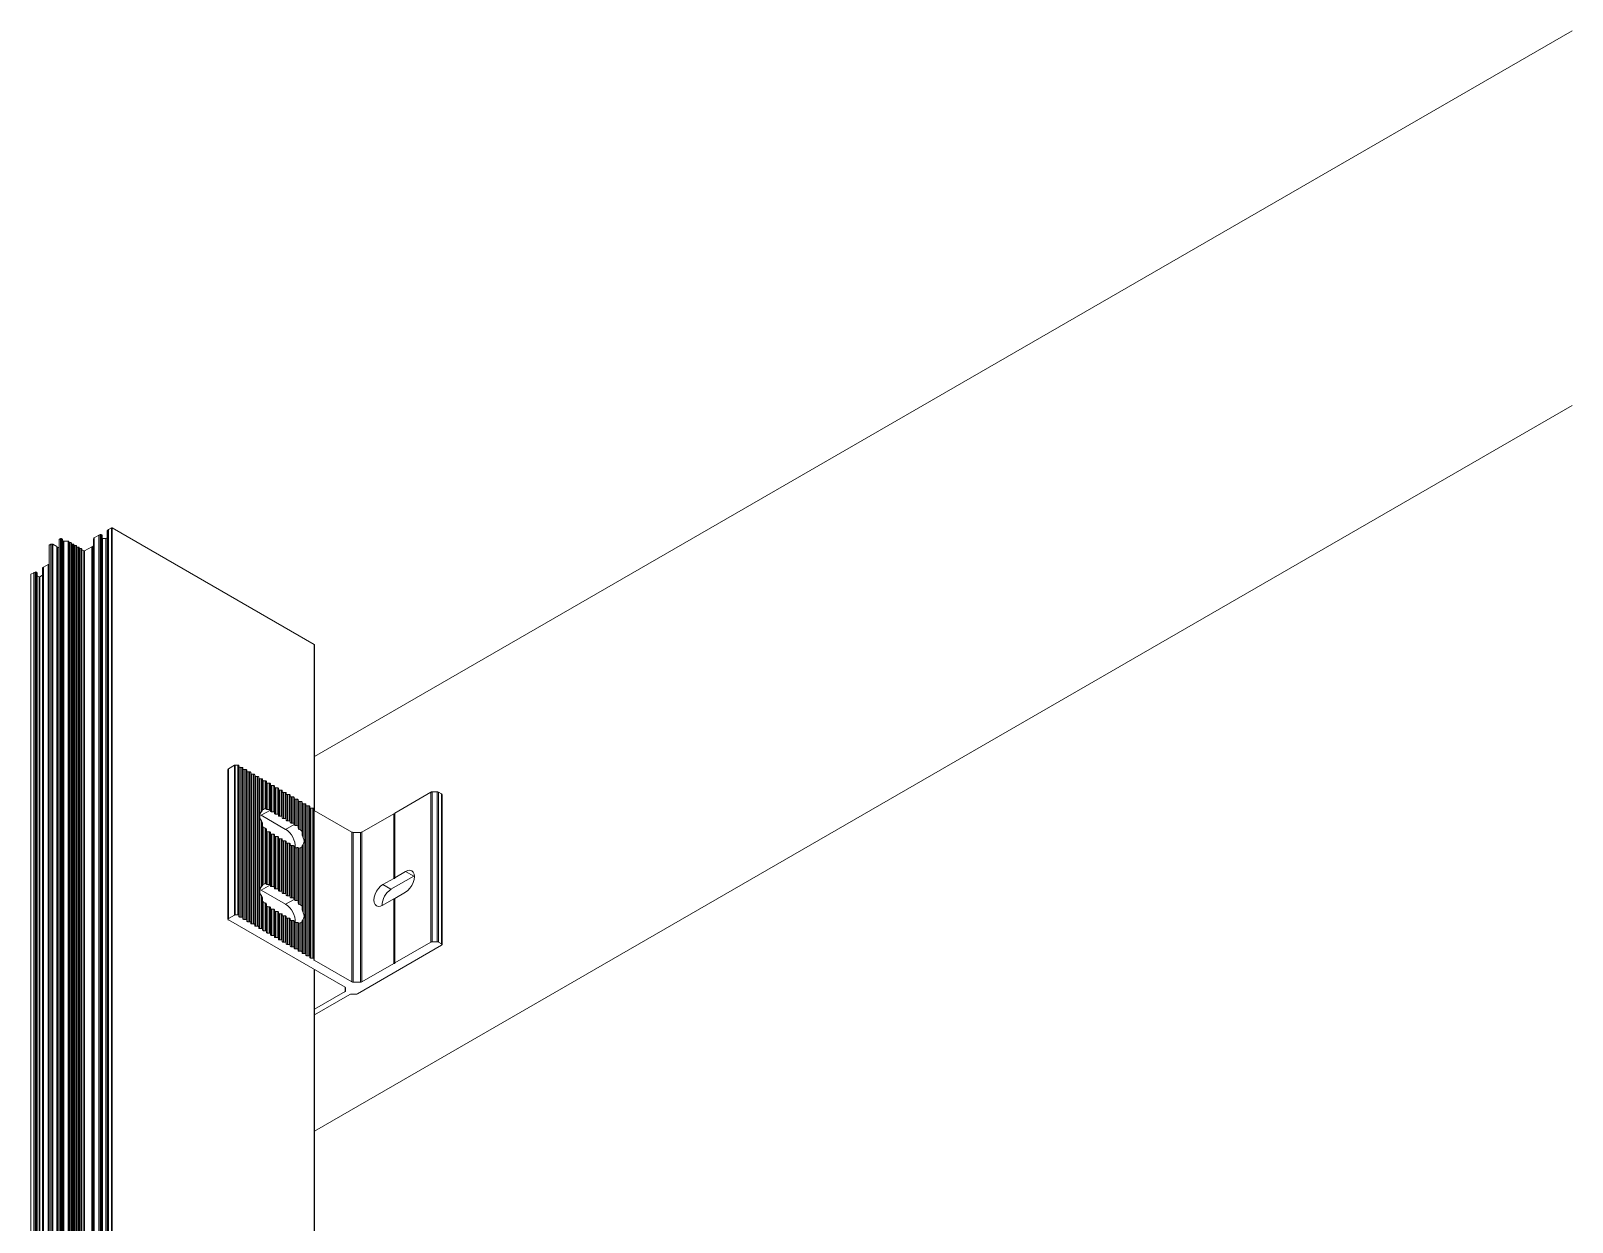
# Model space of a CAD drawing. Header units: millimetres. Extents: x 39 to 459, y 26 to 647.
# Drawn here: x 65.68 to 79.12, y 147.49 to 157.88 of the extents above; entities that cross this region are included whole.
import ezdxf

# ---------------------------------------------------------------- set-up
doc = ezdxf.new("R2010")
doc.units = ezdxf.units.MM

msp = doc.modelspace()

# ---------------------------------------------------------------- linework, layer by layer
at = {"color": 7, "linetype": 'Continuous', "lineweight": 15}
for p, q in [((79.116, 157.877), (68.153, 151.55)), ((68.153, 148.283), (79.116, 154.611)), ((65.927, 153.441), (65.927, 122.736)), ((65.928, 153.443), (65.941, 153.45)), ((65.928, 153.443), (65.928, 122.737)), ((65.941, 153.45), (65.941, 122.745)), ((65.947, 153.45), (65.947, 122.745)), ((65.947, 153.45), (65.955, 153.445)), ((65.955, 153.445), (65.955, 122.74)), ((65.956, 122.738), (65.956, 153.444)), ((65.956, 153.433), (65.965, 153.428)), ((65.965, 153.428), (65.965, 122.723)), ((66.228, 153.448), (66.228, 120.456)), ((66.234, 153.456), (66.273, 153.479)), ((66.234, 153.456), (66.234, 120.464)), ((66.274, 153.479), (66.284, 153.484)), ((66.293, 153.484), (66.302, 153.479)), ((66.303, 123.094), (66.303, 153.477)), ((66.303, 153.452), (66.307, 153.45)), ((66.307, 153.45), (66.307, 123.096)), ((66.307, 153.45), (66.336, 153.45)), ((66.336, 153.45), (66.347, 153.456)), ((66.336, 153.45), (66.336, 123.113)), ((66.347, 153.519), (66.347, 123.119)), ((66.349, 153.521), (66.358, 153.528)), ((66.358, 153.528), (66.384, 153.543)), ((66.389, 153.543), (68.151, 152.526)), ((65.841, 153.392), (65.841, 122.686)), ((65.842, 153.393), (65.855, 153.401)), ((65.842, 153.393), (65.842, 122.688)), ((65.855, 153.401), (65.855, 122.695)), ((65.858, 153.401), (65.869, 153.401)), ((65.858, 153.401), (65.858, 122.696)), ((65.869, 153.401), (65.869, 122.696)), ((65.872, 153.401), (65.872, 122.695)), ((65.872, 153.401), (65.908, 153.38)), ((65.908, 153.38), (65.908, 122.674)), ((65.908, 153.373), (65.917, 153.374)), ((65.917, 153.374), (65.917, 122.669)), ((65.917, 153.374), (65.927, 153.369)), ((65.968, 153.428), (66.006, 153.428)), ((65.968, 153.428), (65.968, 122.722)), ((66.006, 153.428), (66.006, 122.722)), ((66.012, 153.424), (66.012, 122.718)), ((66.018, 153.415), (66.018, 122.709)), ((66.018, 153.415), (66.029, 153.415)), ((66.029, 153.415), (66.029, 122.709)), ((66.035, 153.411), (66.035, 122.705)), ((66.041, 153.402), (66.041, 122.696)), ((66.041, 153.402), (66.051, 153.402)), ((66.051, 153.402), (66.051, 122.696)), ((66.057, 153.398), (66.057, 122.692)), ((66.063, 153.388), (66.063, 122.683)), ((66.063, 153.388), (66.074, 153.388)), ((66.074, 153.388), (66.074, 122.683)), ((66.08, 153.385), (66.08, 122.679)), ((66.086, 153.375), (66.086, 122.67)), ((66.086, 153.375), (66.097, 153.375)), ((66.097, 153.375), (66.097, 122.67)), ((66.103, 153.372), (66.103, 122.666)), ((66.109, 153.362), (66.109, 122.657)), ((66.109, 153.362), (66.119, 153.362)), ((66.119, 153.362), (66.119, 122.657)), ((66.125, 153.359), (66.125, 122.653)), ((66.126, 153.352), (66.126, 122.646)), ((66.126, 153.352), (66.143, 153.342)), ((66.143, 153.342), (66.143, 122.636)), ((66.149, 153.342), (66.212, 153.379)), ((66.149, 153.342), (66.149, 122.636)), ((66.212, 153.379), (66.212, 120.386)), ((66.212, 153.379), (66.221, 153.379)), ((66.221, 153.383), (66.228, 153.387)), ((66.221, 153.383), (66.221, 120.391)), ((65.782, 153.193), (65.782, 120.2)), ((65.783, 153.195), (65.792, 153.201)), ((65.783, 153.195), (65.783, 120.203)), ((65.792, 153.201), (65.832, 153.224)), ((65.792, 153.201), (65.792, 120.209)), ((65.792, 153.201), (65.792, 120.209)), ((65.832, 153.224), (65.832, 120.232)), ((65.681, 153.136), (65.681, 120.144)), ((65.682, 153.138), (65.708, 153.152)), ((65.682, 153.138), (65.682, 120.145)), ((65.708, 153.153), (65.719, 153.158)), ((65.708, 153.153), (65.708, 120.16)), ((65.708, 153.152), (65.708, 120.16)), ((65.719, 153.158), (65.719, 120.166)), ((65.727, 153.158), (65.727, 120.165)), ((65.727, 153.158), (65.736, 153.152)), ((65.736, 153.152), (65.736, 120.16)), ((65.737, 120.159), (65.737, 153.151)), ((65.737, 153.126), (65.753, 153.117)), ((65.753, 153.117), (65.753, 120.124)), ((65.759, 153.117), (65.782, 153.13)), ((65.759, 153.117), (65.759, 120.124)), ((68.153, 151.079), (68.153, 152.524)), ((67.399, 151.437), (67.399, 150.13)), ((67.403, 151.443), (67.456, 151.474)), ((67.403, 151.443), (67.403, 150.137)), ((67.456, 151.474), (67.456, 150.167)), ((67.463, 151.475), (67.463, 150.169)), ((67.463, 151.475), (67.485, 151.475)), ((67.485, 151.475), (67.485, 150.169)), ((67.495, 151.469), (67.495, 150.163)), ((67.505, 151.455), (67.505, 150.149)), ((67.505, 151.455), (67.52, 151.455)), ((67.52, 151.455), (67.52, 150.149)), ((67.53, 151.45), (67.53, 150.143)), ((67.54, 151.436), (67.54, 150.129)), ((67.54, 151.436), (67.554, 151.436)), ((67.554, 151.436), (67.554, 150.129)), ((67.564, 151.43), (67.564, 150.123)), ((67.574, 151.416), (67.574, 150.109)), ((67.574, 151.416), (67.588, 151.416)), ((67.588, 151.416), (67.588, 150.109)), ((67.598, 151.41), (67.598, 150.103)), ((67.608, 151.396), (67.608, 150.089)), ((67.608, 151.396), (67.623, 151.396)), ((67.623, 151.396), (67.623, 150.089)), ((67.633, 151.39), (67.633, 150.084)), ((67.643, 151.376), (67.643, 150.069)), ((67.643, 151.376), (67.657, 151.376)), ((67.657, 151.376), (67.657, 150.069)), ((67.667, 151.37), (67.667, 150.064)), ((67.677, 151.356), (67.677, 151.035)), ((67.677, 151.356), (67.691, 151.356)), ((67.691, 151.356), (67.691, 151.069)), ((67.701, 151.351), (67.701, 151.083)), ((67.711, 151.336), (67.711, 151.089)), ((67.711, 151.336), (67.726, 151.336)), ((67.726, 151.336), (67.726, 151.094)), ((67.736, 151.331), (67.736, 151.094)), ((67.746, 151.317), (67.746, 151.086)), ((67.746, 151.317), (67.76, 151.317)), ((67.76, 151.317), (67.76, 151.087)), ((67.77, 151.311), (67.77, 151.082)), ((67.78, 151.297), (67.78, 151.068)), ((67.78, 151.297), (67.794, 151.297)), ((67.794, 151.297), (67.794, 151.068)), ((67.804, 151.291), (67.804, 151.062)), ((67.814, 151.277), (67.814, 151.048)), ((67.814, 151.277), (67.829, 151.277)), ((67.829, 151.277), (67.829, 151.048)), ((67.839, 151.271), (67.839, 151.043)), ((67.849, 151.257), (67.849, 151.029)), ((67.849, 151.257), (67.863, 151.257)), ((67.863, 151.257), (67.863, 151.029)), ((67.873, 151.251), (67.873, 151.023)), ((67.883, 151.237), (67.883, 151.009)), ((67.883, 151.237), (67.897, 151.237)), ((67.897, 151.237), (67.897, 151.009)), ((67.907, 151.232), (67.907, 151.003)), ((67.917, 151.218), (67.917, 150.989)), ((67.917, 151.218), (67.932, 151.218)), ((67.932, 151.218), (67.932, 150.989)), ((67.942, 151.212), (67.942, 150.983)), ((67.952, 151.198), (67.952, 150.969)), ((67.952, 151.198), (67.966, 151.198)), ((67.966, 151.198), (67.966, 150.969)), ((67.976, 151.192), (67.976, 150.963)), ((67.986, 151.178), (67.986, 150.948)), ((67.986, 151.178), (68, 151.178)), ((68, 151.178), (68, 150.947)), ((68.01, 151.172), (68.01, 150.937)), ((68.02, 151.158), (68.02, 150.913)), ((68.02, 151.158), (68.035, 151.158)), ((68.035, 151.158), (68.035, 150.907)), ((68.045, 151.152), (68.045, 150.89)), ((68.853, 151.056), (69.169, 151.238)), ((69.169, 151.238), (69.169, 149.932)), ((69.18, 151.241), (69.18, 149.934)), ((69.18, 151.241), (69.224, 151.241)), ((69.224, 151.241), (69.224, 149.934)), ((69.235, 151.238), (69.235, 149.932)), ((69.235, 151.238), (69.262, 151.223)), ((69.262, 151.223), (69.262, 149.916)), ((69.266, 149.91), (69.266, 151.216)), ((67.677, 151.024), (67.677, 150.382)), ((67.678, 151.042), (67.689, 151.037)), ((67.77, 151.083), (67.689, 151.037)), ((67.901, 150.914), (67.689, 151.037)), ((67.77, 151.074), (67.77, 151.082)), ((67.794, 151.068), (67.78, 151.068)), ((67.804, 151.054), (67.804, 151.062)), ((67.829, 151.048), (67.814, 151.048)), ((67.839, 151.034), (67.839, 151.043)), ((67.863, 151.029), (67.849, 151.029)), ((67.873, 151.014), (67.873, 151.023)), ((68.055, 151.138), (68.055, 150.841)), ((68.055, 151.138), (68.069, 151.138)), ((68.069, 151.138), (68.069, 149.832)), ((68.079, 151.132), (68.079, 149.826)), ((68.089, 151.118), (68.089, 149.812)), ((68.089, 151.118), (68.103, 151.118)), ((68.103, 151.118), (68.103, 149.812)), ((68.113, 151.113), (68.113, 149.806)), ((68.123, 151.099), (68.123, 149.792)), ((68.123, 151.099), (68.138, 151.099)), ((68.138, 151.099), (68.138, 149.792)), ((68.148, 151.093), (68.148, 149.786)), ((68.151, 151.08), (68.151, 149.774)), ((68.48, 150.89), (68.151, 151.08)), ((68.567, 150.89), (68.844, 151.051)), ((68.844, 151.051), (68.844, 150.487)), ((68.853, 151.051), (68.844, 151.051)), ((68.853, 151.056), (68.853, 150.492)), ((67.691, 150.99), (67.691, 150.416)), ((67.701, 150.965), (67.701, 150.43)), ((67.711, 150.931), (67.711, 150.435)), ((67.726, 150.925), (67.726, 150.441)), ((67.736, 150.914), (67.736, 150.441)), ((67.746, 150.894), (67.746, 150.433)), ((67.76, 150.893), (67.76, 150.434)), ((67.77, 150.886), (67.77, 150.429)), ((67.897, 151.009), (67.883, 151.009)), ((67.976, 150.958), (67.901, 150.914)), ((67.907, 150.995), (67.907, 151.003)), ((67.932, 150.989), (67.917, 150.989)), ((67.942, 150.975), (67.942, 150.983)), ((67.966, 150.969), (67.952, 150.969)), ((67.976, 150.958), (67.976, 150.963)), ((68.48, 150.89), (68.48, 149.584)), ((68.491, 150.888), (68.491, 149.581)), ((68.491, 150.888), (68.555, 150.888)), ((68.555, 150.888), (68.555, 149.581)), ((68.567, 150.89), (68.567, 149.584)), ((67.78, 150.872), (67.78, 150.415)), ((67.794, 150.872), (67.78, 150.872)), ((67.794, 150.872), (67.794, 150.415)), ((67.804, 150.866), (67.804, 150.409)), ((67.814, 150.852), (67.814, 150.395)), ((67.829, 150.852), (67.814, 150.852)), ((67.829, 150.852), (67.829, 150.395)), ((67.839, 150.847), (67.839, 150.389)), ((67.849, 150.833), (67.849, 150.375)), ((67.863, 150.833), (67.849, 150.833)), ((67.863, 150.833), (67.863, 150.375)), ((67.873, 150.827), (67.873, 150.369)), ((67.883, 150.813), (67.883, 150.355)), ((67.897, 150.813), (67.883, 150.813)), ((67.897, 150.813), (67.897, 150.355)), ((67.907, 150.807), (67.907, 150.35)), ((67.917, 150.793), (67.917, 150.336)), ((67.932, 150.793), (67.917, 150.793)), ((67.932, 150.793), (67.932, 150.336)), ((67.942, 150.787), (67.942, 150.33)), ((67.952, 150.773), (67.952, 150.316)), ((67.966, 150.773), (67.952, 150.773)), ((67.966, 150.773), (67.966, 150.316)), ((67.976, 150.767), (67.976, 150.31)), ((67.986, 150.754), (67.986, 150.295)), ((68, 150.756), (68, 150.293)), ((68.01, 150.754), (68.01, 150.284)), ((68.02, 150.75), (68.02, 150.26)), ((68.035, 150.756), (68.035, 150.254)), ((68.045, 150.761), (68.045, 150.237)), ((68.055, 150.782), (68.055, 150.188)), ((68.75, 150.433), (68.844, 150.487)), ((69.018, 150.506), (68.82, 150.392)), ((68.844, 150.487), (68.853, 150.487)), ((68.853, 150.492), (68.948, 150.547)), ((68.853, 150.492), (68.853, 150.487)), ((69.018, 150.506), (68.948, 150.547)), ((69.018, 150.506), (69.025, 150.51)), ((67.677, 150.371), (67.677, 150.05)), ((67.689, 150.383), (67.678, 150.389)), ((67.77, 150.43), (67.689, 150.383)), ((67.901, 150.261), (67.689, 150.383)), ((67.77, 150.421), (67.77, 150.429)), ((67.794, 150.415), (67.78, 150.415)), ((67.804, 150.401), (67.804, 150.409)), ((67.829, 150.395), (67.814, 150.395)), ((67.839, 150.381), (67.839, 150.389)), ((67.863, 150.375), (67.849, 150.375)), ((67.873, 150.361), (67.873, 150.369)), ((67.897, 150.355), (67.883, 150.355)), ((67.907, 150.341), (67.907, 150.35)), ((68.82, 150.392), (68.75, 150.433)), ((68.853, 150.312), (68.948, 150.367)), ((67.691, 150.337), (67.691, 150.05)), ((67.701, 150.311), (67.701, 150.044)), ((67.711, 150.278), (67.711, 150.03)), ((67.726, 150.272), (67.726, 150.03)), ((67.736, 150.261), (67.736, 150.024)), ((67.746, 150.24), (67.746, 150.01)), ((67.76, 150.239), (67.76, 150.01)), ((67.77, 150.233), (67.77, 150.004)), ((67.78, 150.219), (67.78, 149.99)), ((67.794, 150.219), (67.78, 150.219)), ((67.794, 150.219), (67.794, 149.99)), ((67.804, 150.213), (67.804, 149.984)), ((67.976, 150.304), (67.901, 150.261)), ((67.932, 150.336), (67.917, 150.336)), ((67.942, 150.322), (67.942, 150.33)), ((67.966, 150.316), (67.952, 150.316)), ((67.976, 150.304), (67.976, 150.31)), ((68.75, 150.253), (68.844, 150.308)), ((68.844, 150.308), (68.844, 149.744)), ((68.844, 150.308), (68.853, 150.308)), ((68.853, 150.312), (68.853, 149.749)), ((67.403, 150.137), (67.456, 150.167)), ((68.42, 149.537), (67.403, 150.124)), ((67.463, 150.169), (67.485, 150.169)), ((67.495, 150.163), (67.495, 150.155)), ((67.505, 150.149), (67.52, 150.149)), ((67.53, 150.143), (67.53, 150.135)), ((67.54, 150.129), (67.554, 150.129)), ((67.564, 150.123), (67.564, 150.115)), ((67.574, 150.109), (67.588, 150.109)), ((67.598, 150.103), (67.598, 150.095)), ((67.608, 150.089), (67.623, 150.089)), ((67.633, 150.084), (67.633, 150.075)), ((67.643, 150.069), (67.657, 150.069)), ((67.814, 150.199), (67.814, 149.97)), ((67.829, 150.199), (67.814, 150.199)), ((67.829, 150.199), (67.829, 149.97)), ((67.839, 150.193), (67.839, 149.965)), ((67.849, 150.179), (67.849, 149.951)), ((67.863, 150.179), (67.849, 150.179)), ((67.863, 150.179), (67.863, 149.951)), ((67.873, 150.173), (67.873, 149.945)), ((67.883, 150.159), (67.883, 149.931)), ((67.897, 150.159), (67.883, 150.159)), ((67.897, 150.159), (67.897, 149.931)), ((67.907, 150.154), (67.907, 149.925)), ((67.917, 150.14), (67.917, 149.911)), ((67.932, 150.14), (67.917, 150.14)), ((67.932, 150.14), (67.932, 149.911)), ((67.942, 150.134), (67.942, 149.905)), ((67.952, 150.12), (67.952, 149.891)), ((67.966, 150.12), (67.952, 150.12)), ((67.966, 150.12), (67.966, 149.891)), ((67.976, 150.114), (67.976, 149.885)), ((67.986, 150.101), (67.986, 149.871)), ((68, 150.103), (68, 149.871)), ((68.01, 150.1), (68.01, 149.866)), ((68.02, 150.096), (68.02, 149.851)), ((68.035, 150.102), (68.035, 149.851)), ((68.045, 150.108), (68.045, 149.846)), ((68.055, 150.129), (68.055, 149.832)), ((67.667, 150.064), (67.667, 150.055)), ((67.677, 150.05), (67.691, 150.05)), ((67.701, 150.044), (67.701, 150.036)), ((67.711, 150.03), (67.726, 150.03)), ((67.736, 150.024), (67.736, 150.016)), ((67.746, 150.01), (67.76, 150.01)), ((67.77, 150.004), (67.77, 149.996)), ((67.78, 149.99), (67.794, 149.99)), ((67.804, 149.984), (67.804, 149.976)), ((67.814, 149.97), (67.829, 149.97)), ((67.839, 149.965), (67.839, 149.956)), ((67.849, 149.951), (67.863, 149.951)), ((67.873, 149.945), (67.873, 149.937)), ((67.883, 149.931), (67.897, 149.931)), ((67.907, 149.925), (67.907, 149.917)), ((67.917, 149.911), (67.932, 149.911)), ((67.942, 149.905), (67.942, 149.897)), ((67.952, 149.891), (67.966, 149.891)), ((67.976, 149.885), (67.976, 149.877)), ((67.986, 149.871), (68, 149.871)), ((68.01, 149.866), (68.01, 149.857)), ((68.02, 149.851), (68.035, 149.851)), ((68.045, 149.846), (68.045, 149.837)), ((68.055, 149.832), (68.069, 149.832)), ((68.079, 149.826), (68.079, 149.818)), ((68.089, 149.812), (68.103, 149.812)), ((68.113, 149.806), (68.113, 149.798)), ((68.528, 149.48), (69.262, 149.903)), ((68.853, 149.749), (69.169, 149.932)), ((69.18, 149.934), (69.224, 149.934)), ((69.235, 149.932), (69.262, 149.916)), ((68.123, 149.792), (68.138, 149.792)), ((68.148, 149.786), (68.148, 149.778)), ((68.48, 149.584), (68.151, 149.774)), ((68.153, 124.346), (68.153, 149.691)), ((68.567, 149.584), (68.844, 149.744)), ((68.853, 149.744), (68.844, 149.744)), ((68.853, 149.744), (68.853, 149.749)), ((68.491, 149.581), (68.555, 149.581)), ((68.153, 149.345), (68.42, 149.499)), ((68.153, 149.296), (68.462, 149.474)), ((68.424, 149.506), (68.424, 149.531)), ((68.517, 149.477), (68.473, 149.477))]:
    msp.add_line(p, q, dxfattribs=at)
at = {"color": 8, "linetype": 'Continuous', "lineweight": 15}
for p, q in [((66.273, 153.479), (66.273, 123.077)), ((66.274, 153.479), (66.274, 123.077)), ((66.284, 153.484), (66.284, 123.083)), ((66.293, 153.484), (66.293, 123.088)), ((66.302, 153.479), (66.302, 123.093)), ((66.349, 153.521), (66.349, 123.12)), ((66.358, 153.528), (66.358, 123.126)), ((66.358, 153.528), (66.358, 123.125)), ((66.384, 153.543), (66.384, 123.14)), ((66.389, 153.543), (66.389, 123.328)), ((68.151, 152.526), (68.151, 151.08)), ((68.151, 149.692), (68.151, 124.345)), ((68.42, 149.537), (68.42, 149.499))]:
    msp.add_line(p, q, dxfattribs=at)
at = {"color": 7, "linetype": 'Continuous', "lineweight": 15, "flags": 128}
for points in [[(66.006, 153.428), (66.007, 153.428), (66.008, 153.427), (66.009, 153.427), (66.01, 153.427), (66.011, 153.426), (66.012, 153.426), (66.012, 153.425), (66.012, 153.424)], [(66.012, 153.418), (66.012, 153.417), (66.013, 153.417), (66.013, 153.416), (66.014, 153.416), (66.015, 153.415), (66.016, 153.415), (66.017, 153.415), (66.018, 153.415)], [(66.029, 153.415), (66.03, 153.415), (66.031, 153.414), (66.032, 153.414), (66.033, 153.414), (66.034, 153.413), (66.034, 153.412), (66.035, 153.412), (66.035, 153.411)], [(66.035, 153.405), (66.035, 153.404), (66.035, 153.404), (66.036, 153.403), (66.036, 153.403), (66.037, 153.402), (66.038, 153.402), (66.04, 153.402), (66.041, 153.402)], [(66.051, 153.402), (66.053, 153.401), (66.054, 153.401), (66.055, 153.401), (66.056, 153.401), (66.056, 153.4), (66.057, 153.399), (66.057, 153.399), (66.057, 153.398)], [(66.057, 153.392), (66.057, 153.391), (66.058, 153.391), (66.058, 153.39), (66.059, 153.39), (66.06, 153.389), (66.061, 153.389), (66.062, 153.389), (66.063, 153.388)], [(66.074, 153.388), (66.075, 153.388), (66.076, 153.388), (66.077, 153.388), (66.078, 153.387), (66.079, 153.387), (66.08, 153.386), (66.08, 153.386), (66.08, 153.385)], [(66.08, 153.379), (66.08, 153.378), (66.08, 153.378), (66.081, 153.377), (66.082, 153.376), (66.083, 153.376), (66.084, 153.376), (66.085, 153.376), (66.086, 153.375)], [(66.097, 153.375), (66.098, 153.375), (66.099, 153.375), (66.1, 153.375), (66.101, 153.374), (66.102, 153.374), (66.102, 153.373), (66.103, 153.373), (66.103, 153.372)], [(66.103, 153.366), (66.103, 153.365), (66.103, 153.365), (66.104, 153.364), (66.104, 153.363), (66.105, 153.363), (66.106, 153.363), (66.107, 153.362), (66.109, 153.362)], [(66.119, 153.362), (66.12, 153.362), (66.122, 153.362), (66.123, 153.362), (66.123, 153.361), (66.124, 153.361), (66.125, 153.36), (66.125, 153.36), (66.125, 153.359)], [(67.485, 151.475), (67.487, 151.475), (67.489, 151.475), (67.491, 151.474), (67.492, 151.474), (67.494, 151.473), (67.495, 151.472), (67.495, 151.471), (67.495, 151.469)], [(67.495, 151.461), (67.495, 151.46), (67.496, 151.459), (67.497, 151.458), (67.498, 151.457), (67.5, 151.456), (67.501, 151.456), (67.503, 151.456), (67.505, 151.455)], [(67.52, 151.455), (67.522, 151.455), (67.523, 151.455), (67.525, 151.454), (67.527, 151.454), (67.528, 151.453), (67.529, 151.452), (67.529, 151.451), (67.53, 151.45)], [(67.53, 151.441), (67.53, 151.44), (67.53, 151.439), (67.531, 151.438), (67.533, 151.437), (67.534, 151.437), (67.536, 151.436), (67.538, 151.436), (67.54, 151.436)], [(67.554, 151.436), (67.556, 151.435), (67.558, 151.435), (67.56, 151.435), (67.561, 151.434), (67.562, 151.433), (67.563, 151.432), (67.564, 151.431), (67.564, 151.43)], [(67.564, 151.422), (67.564, 151.42), (67.565, 151.419), (67.566, 151.418), (67.567, 151.417), (67.568, 151.417), (67.57, 151.416), (67.572, 151.416), (67.574, 151.416)], [(67.588, 151.416), (67.59, 151.416), (67.592, 151.415), (67.594, 151.415), (67.595, 151.414), (67.597, 151.413), (67.598, 151.412), (67.598, 151.411), (67.598, 151.41)], [(67.598, 151.402), (67.599, 151.401), (67.599, 151.399), (67.6, 151.398), (67.601, 151.398), (67.603, 151.397), (67.604, 151.396), (67.606, 151.396), (67.608, 151.396)], [(67.623, 151.396), (67.625, 151.396), (67.626, 151.395), (67.628, 151.395), (67.63, 151.394), (67.631, 151.393), (67.632, 151.392), (67.632, 151.391), (67.633, 151.39)], [(67.633, 151.382), (67.633, 151.381), (67.633, 151.38), (67.634, 151.379), (67.636, 151.378), (67.637, 151.377), (67.639, 151.377), (67.641, 151.376), (67.643, 151.376)], [(67.657, 151.376), (67.659, 151.376), (67.661, 151.376), (67.663, 151.375), (67.664, 151.374), (67.665, 151.374), (67.666, 151.373), (67.667, 151.371), (67.667, 151.37)], [(67.667, 151.362), (67.667, 151.361), (67.668, 151.36), (67.669, 151.359), (67.67, 151.358), (67.671, 151.357), (67.673, 151.357), (67.675, 151.356), (67.677, 151.356)], [(67.691, 151.356), (67.693, 151.356), (67.695, 151.356), (67.697, 151.355), (67.698, 151.355), (67.7, 151.354), (67.701, 151.353), (67.701, 151.352), (67.701, 151.351)], [(67.701, 151.342), (67.702, 151.341), (67.702, 151.34), (67.703, 151.339), (67.704, 151.338), (67.706, 151.337), (67.708, 151.337), (67.709, 151.337), (67.711, 151.336)], [(67.726, 151.336), (67.728, 151.336), (67.73, 151.336), (67.731, 151.335), (67.733, 151.335), (67.734, 151.334), (67.735, 151.333), (67.735, 151.332), (67.736, 151.331)], [(67.736, 151.322), (67.736, 151.321), (67.736, 151.32), (67.737, 151.319), (67.739, 151.318), (67.74, 151.318), (67.742, 151.317), (67.744, 151.317), (67.746, 151.317)], [(67.76, 151.317), (67.762, 151.317), (67.764, 151.316), (67.766, 151.316), (67.767, 151.315), (67.768, 151.314), (67.769, 151.313), (67.77, 151.312), (67.77, 151.311)], [(67.77, 151.303), (67.77, 151.301), (67.771, 151.3), (67.772, 151.299), (67.773, 151.299), (67.774, 151.298), (67.776, 151.297), (67.778, 151.297), (67.78, 151.297)], [(67.794, 151.297), (67.796, 151.297), (67.798, 151.296), (67.8, 151.296), (67.801, 151.295), (67.803, 151.294), (67.804, 151.293), (67.804, 151.292), (67.804, 151.291)], [(67.804, 151.283), (67.805, 151.282), (67.805, 151.281), (67.806, 151.28), (67.807, 151.279), (67.809, 151.278), (67.811, 151.277), (67.812, 151.277), (67.814, 151.277)], [(67.829, 151.277), (67.831, 151.277), (67.833, 151.277), (67.834, 151.276), (67.836, 151.275), (67.837, 151.274), (67.838, 151.273), (67.839, 151.272), (67.839, 151.271)], [(67.839, 151.263), (67.839, 151.262), (67.839, 151.261), (67.84, 151.26), (67.842, 151.259), (67.843, 151.258), (67.845, 151.258), (67.847, 151.257), (67.849, 151.257)], [(67.863, 151.257), (67.865, 151.257), (67.867, 151.257), (67.869, 151.256), (67.87, 151.255), (67.871, 151.255), (67.872, 151.254), (67.873, 151.253), (67.873, 151.251)], [(67.873, 151.243), (67.873, 151.242), (67.874, 151.241), (67.875, 151.24), (67.876, 151.239), (67.877, 151.238), (67.879, 151.238), (67.881, 151.237), (67.883, 151.237)], [(67.897, 151.237), (67.899, 151.237), (67.901, 151.237), (67.903, 151.236), (67.904, 151.236), (67.906, 151.235), (67.907, 151.234), (67.907, 151.233), (67.907, 151.232)], [(67.907, 151.223), (67.908, 151.222), (67.908, 151.221), (67.909, 151.22), (67.91, 151.219), (67.912, 151.219), (67.914, 151.218), (67.915, 151.218), (67.917, 151.218)], [(67.932, 151.218), (67.934, 151.217), (67.936, 151.217), (67.937, 151.217), (67.939, 151.216), (67.94, 151.215), (67.941, 151.214), (67.942, 151.213), (67.942, 151.212)], [(67.942, 151.203), (67.942, 151.202), (67.943, 151.201), (67.943, 151.2), (67.945, 151.199), (67.946, 151.199), (67.948, 151.198), (67.95, 151.198), (67.952, 151.198)], [(67.966, 151.198), (67.968, 151.198), (67.97, 151.197), (67.972, 151.197), (67.973, 151.196), (67.974, 151.195), (67.975, 151.194), (67.976, 151.193), (67.976, 151.192)], [(67.976, 151.184), (67.976, 151.183), (67.977, 151.181), (67.978, 151.18), (67.979, 151.18), (67.981, 151.179), (67.982, 151.178), (67.984, 151.178), (67.986, 151.178)], [(68, 151.178), (68.002, 151.178), (68.004, 151.177), (68.006, 151.177), (68.007, 151.176), (68.009, 151.175), (68.01, 151.174), (68.01, 151.173), (68.01, 151.172)], [(68.01, 151.164), (68.011, 151.163), (68.011, 151.162), (68.012, 151.161), (68.013, 151.16), (68.015, 151.159), (68.017, 151.159), (68.018, 151.158), (68.02, 151.158)], [(68.035, 151.158), (68.037, 151.158), (68.039, 151.158), (68.04, 151.157), (68.042, 151.156), (68.043, 151.156), (68.044, 151.155), (68.045, 151.153), (68.045, 151.152)], [(67.677, 151.024), (67.677, 151.033), (67.677, 151.035)], [(67.726, 151.094), (67.726, 151.094), (67.729, 151.095), (67.732, 151.096), (67.735, 151.095), (67.736, 151.095), (67.736, 151.094)], [(67.736, 151.089), (67.736, 151.089), (67.737, 151.088), (67.738, 151.087), (67.741, 151.086), (67.745, 151.086), (67.746, 151.086)], [(67.78, 151.068), (67.778, 151.068), (67.776, 151.069), (67.774, 151.069), (67.773, 151.07), (67.772, 151.071), (67.771, 151.072), (67.77, 151.073), (67.77, 151.074)], [(67.804, 151.062), (67.804, 151.064), (67.804, 151.065), (67.803, 151.066), (67.801, 151.066), (67.8, 151.067), (67.798, 151.068), (67.796, 151.068), (67.794, 151.068)], [(67.814, 151.048), (67.812, 151.048), (67.811, 151.049), (67.809, 151.049), (67.807, 151.05), (67.806, 151.051), (67.805, 151.052), (67.805, 151.053), (67.804, 151.054)], [(67.839, 151.043), (67.839, 151.044), (67.838, 151.045), (67.837, 151.046), (67.836, 151.047), (67.834, 151.047), (67.833, 151.048), (67.831, 151.048), (67.829, 151.048)], [(67.849, 151.029), (67.847, 151.029), (67.845, 151.029), (67.843, 151.029), (67.842, 151.03), (67.84, 151.031), (67.839, 151.032), (67.839, 151.033), (67.839, 151.034)], [(67.873, 151.023), (67.873, 151.024), (67.872, 151.025), (67.871, 151.026), (67.87, 151.027), (67.869, 151.028), (67.867, 151.028), (67.865, 151.028), (67.863, 151.029)], [(67.883, 151.009), (67.881, 151.009), (67.879, 151.009), (67.877, 151.01), (67.876, 151.01), (67.875, 151.011), (67.874, 151.012), (67.873, 151.013), (67.873, 151.014)], [(68.045, 151.144), (68.045, 151.143), (68.046, 151.142), (68.046, 151.141), (68.048, 151.14), (68.049, 151.139), (68.051, 151.139), (68.053, 151.138), (68.055, 151.138)], [(68.069, 151.138), (68.071, 151.138), (68.073, 151.138), (68.075, 151.137), (68.076, 151.137), (68.077, 151.136), (68.078, 151.135), (68.079, 151.134), (68.079, 151.132)], [(68.079, 151.124), (68.079, 151.123), (68.08, 151.122), (68.081, 151.121), (68.082, 151.12), (68.084, 151.119), (68.085, 151.119), (68.087, 151.119), (68.089, 151.118)], [(68.103, 151.118), (68.105, 151.118), (68.107, 151.118), (68.109, 151.117), (68.111, 151.117), (68.112, 151.116), (68.113, 151.115), (68.113, 151.114), (68.113, 151.113)], [(68.113, 151.104), (68.114, 151.103), (68.114, 151.102), (68.115, 151.101), (68.116, 151.1), (68.118, 151.1), (68.12, 151.099), (68.122, 151.099), (68.123, 151.099)], [(68.138, 151.099), (68.14, 151.099), (68.142, 151.098), (68.143, 151.098), (68.145, 151.097), (68.146, 151.096), (68.147, 151.095), (68.148, 151.094), (68.148, 151.093)], [(67.78, 150.872), (67.778, 150.872), (67.776, 150.873), (67.774, 150.873), (67.773, 150.874), (67.772, 150.875), (67.771, 150.876), (67.77, 150.877), (67.77, 150.878)], [(67.907, 151.003), (67.907, 151.004), (67.907, 151.005), (67.906, 151.006), (67.904, 151.007), (67.903, 151.008), (67.901, 151.008), (67.899, 151.009), (67.897, 151.009)], [(67.917, 150.989), (67.915, 150.989), (67.914, 150.989), (67.912, 150.99), (67.91, 150.991), (67.909, 150.991), (67.908, 150.992), (67.908, 150.994), (67.907, 150.995)], [(67.942, 150.983), (67.942, 150.984), (67.941, 150.985), (67.94, 150.986), (67.939, 150.987), (67.937, 150.988), (67.936, 150.988), (67.934, 150.989), (67.932, 150.989)], [(67.952, 150.969), (67.95, 150.969), (67.948, 150.97), (67.946, 150.97), (67.945, 150.971), (67.943, 150.972), (67.943, 150.973), (67.942, 150.974), (67.942, 150.975)], [(67.976, 150.963), (67.976, 150.964), (67.975, 150.965), (67.974, 150.966), (67.973, 150.967), (67.972, 150.968), (67.97, 150.969), (67.968, 150.969), (67.966, 150.969)], [(67.976, 150.958), (67.976, 150.956), (67.976, 150.955)], [(68.01, 150.937), (68.01, 150.934), (68.01, 150.93), (68.01, 150.926)], [(68.045, 150.89), (68.045, 150.884), (68.045, 150.878), (68.045, 150.871)], [(67.804, 150.866), (67.804, 150.868), (67.804, 150.869), (67.803, 150.87), (67.801, 150.87), (67.8, 150.871), (67.798, 150.872), (67.796, 150.872), (67.794, 150.872)], [(67.814, 150.852), (67.812, 150.852), (67.811, 150.853), (67.809, 150.853), (67.807, 150.854), (67.806, 150.855), (67.805, 150.856), (67.805, 150.857), (67.804, 150.858)], [(67.839, 150.847), (67.839, 150.848), (67.838, 150.849), (67.837, 150.85), (67.836, 150.851), (67.834, 150.851), (67.833, 150.852), (67.831, 150.852), (67.829, 150.852)], [(67.849, 150.833), (67.847, 150.833), (67.845, 150.833), (67.843, 150.834), (67.842, 150.834), (67.84, 150.835), (67.839, 150.836), (67.839, 150.837), (67.839, 150.838)], [(67.873, 150.827), (67.873, 150.828), (67.872, 150.829), (67.871, 150.83), (67.87, 150.831), (67.869, 150.832), (67.867, 150.832), (67.865, 150.832), (67.863, 150.833)], [(67.883, 150.813), (67.881, 150.813), (67.879, 150.813), (67.877, 150.814), (67.876, 150.814), (67.875, 150.815), (67.874, 150.816), (67.873, 150.817), (67.873, 150.818)], [(67.907, 150.807), (67.907, 150.808), (67.907, 150.809), (67.906, 150.81), (67.904, 150.811), (67.903, 150.812), (67.901, 150.812), (67.899, 150.813), (67.897, 150.813)], [(67.917, 150.793), (67.915, 150.793), (67.914, 150.793), (67.912, 150.794), (67.91, 150.795), (67.909, 150.795), (67.908, 150.796), (67.908, 150.798), (67.907, 150.799)], [(67.942, 150.787), (67.942, 150.788), (67.941, 150.789), (67.94, 150.79), (67.939, 150.791), (67.937, 150.792), (67.936, 150.792), (67.934, 150.793), (67.932, 150.793)], [(67.952, 150.773), (67.95, 150.773), (67.948, 150.774), (67.946, 150.774), (67.945, 150.775), (67.943, 150.776), (67.943, 150.777), (67.942, 150.778), (67.942, 150.779)], [(67.976, 150.767), (67.976, 150.768), (67.975, 150.77), (67.974, 150.771), (67.973, 150.771), (67.972, 150.772), (67.97, 150.773), (67.968, 150.773), (67.966, 150.773)], [(67.986, 150.754), (67.984, 150.754), (67.981, 150.755), (67.978, 150.756), (67.977, 150.757), (67.976, 150.759)], [(68.01, 150.754), (68.01, 150.754), (68.009, 150.755), (68.007, 150.756), (68.004, 150.756), (68, 150.756), (68, 150.756)], [(68.02, 150.75), (68.02, 150.749), (68.016, 150.748), (68.013, 150.748), (68.011, 150.748), (68.01, 150.749), (68.01, 150.749)], [(68.948, 150.367), (68.968, 150.382), (68.986, 150.402), (69.003, 150.425), (69.015, 150.451), (69.023, 150.477), (69.025, 150.502), (69.023, 150.524), (69.015, 150.541), (69.003, 150.552), (68.986, 150.557), (68.968, 150.555), (68.948, 150.547)], [(67.677, 150.382), (67.677, 150.381), (67.677, 150.371)], [(67.736, 150.441), (67.736, 150.441), (67.735, 150.442), (67.732, 150.442), (67.729, 150.442), (67.726, 150.441)], [(67.736, 150.436), (67.736, 150.438), (67.736, 150.439), (67.736, 150.441)], [(67.746, 150.433), (67.744, 150.433), (67.741, 150.433), (67.738, 150.434), (67.736, 150.434), (67.736, 150.436)], [(67.78, 150.415), (67.778, 150.415), (67.776, 150.415), (67.774, 150.416), (67.773, 150.417), (67.772, 150.417), (67.771, 150.418), (67.77, 150.419), (67.77, 150.421)], [(67.804, 150.409), (67.804, 150.41), (67.804, 150.411), (67.803, 150.412), (67.801, 150.413), (67.8, 150.414), (67.798, 150.414), (67.796, 150.415), (67.794, 150.415)], [(67.814, 150.395), (67.812, 150.395), (67.811, 150.395), (67.809, 150.396), (67.807, 150.397), (67.806, 150.398), (67.805, 150.399), (67.805, 150.4), (67.804, 150.401)], [(67.839, 150.389), (67.839, 150.39), (67.838, 150.391), (67.837, 150.392), (67.836, 150.393), (67.834, 150.394), (67.833, 150.395), (67.831, 150.395), (67.829, 150.395)], [(67.849, 150.375), (67.847, 150.375), (67.845, 150.376), (67.843, 150.376), (67.842, 150.377), (67.84, 150.378), (67.839, 150.379), (67.839, 150.38), (67.839, 150.381)], [(67.873, 150.369), (67.873, 150.371), (67.872, 150.372), (67.871, 150.373), (67.87, 150.374), (67.869, 150.374), (67.867, 150.375), (67.865, 150.375), (67.863, 150.375)], [(67.883, 150.355), (67.881, 150.356), (67.879, 150.356), (67.877, 150.356), (67.876, 150.357), (67.875, 150.358), (67.874, 150.359), (67.873, 150.36), (67.873, 150.361)], [(67.907, 150.35), (67.907, 150.351), (67.907, 150.352), (67.906, 150.353), (67.904, 150.354), (67.903, 150.354), (67.901, 150.355), (67.899, 150.355), (67.897, 150.355)], [(67.917, 150.336), (67.915, 150.336), (67.914, 150.336), (67.912, 150.337), (67.91, 150.337), (67.909, 150.338), (67.908, 150.339), (67.908, 150.34), (67.907, 150.341)], [(68.75, 150.433), (68.729, 150.418), (68.711, 150.398), (68.695, 150.375), (68.682, 150.349), (68.674, 150.323), (68.672, 150.298), (68.674, 150.276), (68.682, 150.259), (68.695, 150.247), (68.711, 150.242), (68.729, 150.244), (68.75, 150.253)], [(67.78, 150.219), (67.778, 150.219), (67.776, 150.219), (67.774, 150.22), (67.773, 150.221), (67.772, 150.221), (67.771, 150.222), (67.77, 150.224), (67.77, 150.225)], [(67.804, 150.213), (67.804, 150.214), (67.804, 150.215), (67.803, 150.216), (67.801, 150.217), (67.8, 150.218), (67.798, 150.218), (67.796, 150.219), (67.794, 150.219)], [(67.814, 150.199), (67.812, 150.199), (67.811, 150.199), (67.809, 150.2), (67.807, 150.201), (67.806, 150.202), (67.805, 150.203), (67.805, 150.204), (67.804, 150.205)], [(67.942, 150.33), (67.942, 150.331), (67.941, 150.332), (67.94, 150.333), (67.939, 150.334), (67.937, 150.335), (67.936, 150.335), (67.934, 150.335), (67.932, 150.336)], [(67.952, 150.316), (67.95, 150.316), (67.948, 150.316), (67.946, 150.317), (67.945, 150.317), (67.943, 150.318), (67.943, 150.319), (67.942, 150.32), (67.942, 150.322)], [(67.976, 150.31), (67.976, 150.311), (67.975, 150.312), (67.974, 150.313), (67.973, 150.314), (67.972, 150.315), (67.97, 150.315), (67.968, 150.316), (67.966, 150.316)], [(67.976, 150.302), (67.976, 150.303), (67.976, 150.304)], [(68.01, 150.272), (68.01, 150.276), (68.01, 150.28), (68.01, 150.284)], [(68.045, 150.218), (68.045, 150.224), (68.045, 150.231), (68.045, 150.237)], [(67.485, 150.169), (67.487, 150.168), (67.489, 150.168), (67.491, 150.168), (67.492, 150.167), (67.494, 150.166), (67.495, 150.165), (67.495, 150.164), (67.495, 150.163)], [(67.495, 150.155), (67.495, 150.153), (67.496, 150.152), (67.497, 150.151), (67.498, 150.15), (67.5, 150.15), (67.501, 150.149), (67.503, 150.149), (67.505, 150.149)], [(67.52, 150.149), (67.522, 150.149), (67.523, 150.148), (67.525, 150.148), (67.527, 150.147), (67.528, 150.146), (67.529, 150.145), (67.529, 150.144), (67.53, 150.143)], [(67.53, 150.135), (67.53, 150.134), (67.53, 150.133), (67.531, 150.132), (67.533, 150.131), (67.534, 150.13), (67.536, 150.129), (67.538, 150.129), (67.54, 150.129)], [(67.554, 150.129), (67.556, 150.129), (67.558, 150.129), (67.56, 150.128), (67.561, 150.127), (67.562, 150.126), (67.563, 150.125), (67.564, 150.124), (67.564, 150.123)], [(67.564, 150.115), (67.564, 150.114), (67.565, 150.113), (67.566, 150.112), (67.567, 150.111), (67.568, 150.11), (67.57, 150.11), (67.572, 150.109), (67.574, 150.109)], [(67.588, 150.109), (67.59, 150.109), (67.592, 150.109), (67.594, 150.108), (67.595, 150.107), (67.597, 150.107), (67.598, 150.106), (67.598, 150.104), (67.598, 150.103)], [(67.598, 150.095), (67.599, 150.094), (67.599, 150.093), (67.6, 150.092), (67.601, 150.091), (67.603, 150.09), (67.604, 150.09), (67.606, 150.089), (67.608, 150.089)], [(67.623, 150.089), (67.625, 150.089), (67.626, 150.089), (67.628, 150.088), (67.63, 150.088), (67.631, 150.087), (67.632, 150.086), (67.632, 150.085), (67.633, 150.084)], [(67.633, 150.075), (67.633, 150.074), (67.633, 150.073), (67.634, 150.072), (67.636, 150.071), (67.637, 150.07), (67.639, 150.07), (67.641, 150.07), (67.643, 150.069)], [(67.657, 150.069), (67.659, 150.069), (67.661, 150.069), (67.663, 150.069), (67.664, 150.068), (67.665, 150.067), (67.666, 150.066), (67.667, 150.065), (67.667, 150.064)], [(67.839, 150.193), (67.839, 150.194), (67.838, 150.195), (67.837, 150.196), (67.836, 150.197), (67.834, 150.198), (67.833, 150.199), (67.831, 150.199), (67.829, 150.199)], [(67.849, 150.179), (67.847, 150.179), (67.845, 150.18), (67.843, 150.18), (67.842, 150.181), (67.84, 150.182), (67.839, 150.183), (67.839, 150.184), (67.839, 150.185)], [(67.873, 150.173), (67.873, 150.175), (67.872, 150.176), (67.871, 150.177), (67.87, 150.178), (67.869, 150.178), (67.867, 150.179), (67.865, 150.179), (67.863, 150.179)], [(67.883, 150.159), (67.881, 150.16), (67.879, 150.16), (67.877, 150.16), (67.876, 150.161), (67.875, 150.162), (67.874, 150.163), (67.873, 150.164), (67.873, 150.165)], [(67.907, 150.154), (67.907, 150.155), (67.907, 150.156), (67.906, 150.157), (67.904, 150.158), (67.903, 150.158), (67.901, 150.159), (67.899, 150.159), (67.897, 150.159)], [(67.917, 150.14), (67.915, 150.14), (67.914, 150.14), (67.912, 150.141), (67.91, 150.141), (67.909, 150.142), (67.908, 150.143), (67.908, 150.144), (67.907, 150.145)], [(67.942, 150.134), (67.942, 150.135), (67.941, 150.136), (67.94, 150.137), (67.939, 150.138), (67.937, 150.139), (67.936, 150.139), (67.934, 150.139), (67.932, 150.14)], [(67.952, 150.12), (67.95, 150.12), (67.948, 150.12), (67.946, 150.121), (67.945, 150.121), (67.943, 150.122), (67.943, 150.123), (67.942, 150.124), (67.942, 150.126)], [(67.976, 150.114), (67.976, 150.115), (67.975, 150.116), (67.974, 150.117), (67.973, 150.118), (67.972, 150.119), (67.97, 150.119), (67.968, 150.12), (67.966, 150.12)], [(67.976, 150.106), (67.976, 150.105), (67.977, 150.103), (67.979, 150.102), (67.982, 150.101), (67.985, 150.101), (67.986, 150.101)], [(68, 150.103), (68.001, 150.103), (68.005, 150.103), (68.007, 150.102), (68.009, 150.102), (68.01, 150.101), (68.01, 150.1)], [(68.01, 150.095), (68.01, 150.095), (68.011, 150.095), (68.013, 150.094), (68.015, 150.095), (68.019, 150.096), (68.02, 150.096)], [(67.667, 150.055), (67.667, 150.054), (67.668, 150.053), (67.669, 150.052), (67.67, 150.051), (67.671, 150.051), (67.673, 150.05), (67.675, 150.05), (67.677, 150.05)], [(67.691, 150.05), (67.693, 150.05), (67.695, 150.049), (67.697, 150.049), (67.698, 150.048), (67.7, 150.047), (67.701, 150.046), (67.701, 150.045), (67.701, 150.044)], [(67.701, 150.036), (67.702, 150.034), (67.702, 150.033), (67.703, 150.032), (67.704, 150.032), (67.706, 150.031), (67.708, 150.03), (67.709, 150.03), (67.711, 150.03)], [(67.726, 150.03), (67.728, 150.03), (67.73, 150.029), (67.731, 150.029), (67.733, 150.028), (67.734, 150.027), (67.735, 150.026), (67.735, 150.025), (67.736, 150.024)], [(67.736, 150.016), (67.736, 150.015), (67.736, 150.014), (67.737, 150.013), (67.739, 150.012), (67.74, 150.011), (67.742, 150.01), (67.744, 150.01), (67.746, 150.01)], [(67.76, 150.01), (67.762, 150.01), (67.764, 150.01), (67.766, 150.009), (67.767, 150.008), (67.768, 150.007), (67.769, 150.006), (67.77, 150.005), (67.77, 150.004)], [(67.77, 149.996), (67.77, 149.995), (67.771, 149.994), (67.772, 149.993), (67.773, 149.992), (67.774, 149.991), (67.776, 149.991), (67.778, 149.99), (67.78, 149.99)], [(67.794, 149.99), (67.796, 149.99), (67.798, 149.99), (67.8, 149.989), (67.801, 149.989), (67.803, 149.988), (67.804, 149.987), (67.804, 149.986), (67.804, 149.984)], [(67.804, 149.976), (67.805, 149.975), (67.805, 149.974), (67.806, 149.973), (67.807, 149.972), (67.809, 149.971), (67.811, 149.971), (67.812, 149.97), (67.814, 149.97)], [(67.829, 149.97), (67.831, 149.97), (67.833, 149.97), (67.834, 149.969), (67.836, 149.969), (67.837, 149.968), (67.838, 149.967), (67.839, 149.966), (67.839, 149.965)], [(67.839, 149.956), (67.839, 149.955), (67.839, 149.954), (67.84, 149.953), (67.842, 149.952), (67.843, 149.952), (67.845, 149.951), (67.847, 149.951), (67.849, 149.951)], [(67.863, 149.951), (67.865, 149.95), (67.867, 149.95), (67.869, 149.95), (67.87, 149.949), (67.871, 149.948), (67.872, 149.947), (67.873, 149.946), (67.873, 149.945)], [(67.873, 149.937), (67.873, 149.935), (67.874, 149.934), (67.875, 149.933), (67.876, 149.932), (67.877, 149.932), (67.879, 149.931), (67.881, 149.931), (67.883, 149.931)], [(67.897, 149.931), (67.899, 149.931), (67.901, 149.93), (67.903, 149.93), (67.904, 149.929), (67.906, 149.928), (67.907, 149.927), (67.907, 149.926), (67.907, 149.925)], [(67.907, 149.917), (67.908, 149.916), (67.908, 149.914), (67.909, 149.913), (67.91, 149.913), (67.912, 149.912), (67.914, 149.911), (67.915, 149.911), (67.917, 149.911)], [(67.932, 149.911), (67.934, 149.911), (67.936, 149.91), (67.937, 149.91), (67.939, 149.909), (67.94, 149.908), (67.941, 149.907), (67.942, 149.906), (67.942, 149.905)], [(67.942, 149.897), (67.942, 149.896), (67.943, 149.895), (67.943, 149.894), (67.945, 149.893), (67.946, 149.892), (67.948, 149.892), (67.95, 149.891), (67.952, 149.891)], [(67.966, 149.891), (67.968, 149.891), (67.97, 149.891), (67.972, 149.89), (67.973, 149.889), (67.974, 149.889), (67.975, 149.888), (67.976, 149.886), (67.976, 149.885)], [(67.976, 149.877), (67.976, 149.876), (67.977, 149.875), (67.978, 149.874), (67.979, 149.873), (67.981, 149.872), (67.982, 149.872), (67.984, 149.871), (67.986, 149.871)], [(68, 149.871), (68.002, 149.871), (68.004, 149.871), (68.006, 149.87), (68.007, 149.87), (68.009, 149.869), (68.01, 149.868), (68.01, 149.867), (68.01, 149.866)], [(68.01, 149.857), (68.011, 149.856), (68.011, 149.855), (68.012, 149.854), (68.013, 149.853), (68.015, 149.852), (68.017, 149.852), (68.018, 149.852), (68.02, 149.851)], [(68.035, 149.851), (68.037, 149.851), (68.039, 149.851), (68.04, 149.85), (68.042, 149.85), (68.043, 149.849), (68.044, 149.848), (68.045, 149.847), (68.045, 149.846)], [(68.045, 149.837), (68.045, 149.836), (68.046, 149.835), (68.046, 149.834), (68.048, 149.833), (68.049, 149.833), (68.051, 149.832), (68.053, 149.832), (68.055, 149.832)], [(68.069, 149.832), (68.071, 149.832), (68.073, 149.831), (68.075, 149.831), (68.076, 149.83), (68.077, 149.829), (68.078, 149.828), (68.079, 149.827), (68.079, 149.826)], [(68.079, 149.818), (68.079, 149.816), (68.08, 149.815), (68.081, 149.814), (68.082, 149.814), (68.084, 149.813), (68.085, 149.812), (68.087, 149.812), (68.089, 149.812)], [(68.103, 149.812), (68.105, 149.812), (68.107, 149.811), (68.109, 149.811), (68.111, 149.81), (68.112, 149.809), (68.113, 149.808), (68.113, 149.807), (68.113, 149.806)], [(68.113, 149.798), (68.114, 149.797), (68.114, 149.796), (68.115, 149.795), (68.116, 149.794), (68.118, 149.793), (68.12, 149.792), (68.122, 149.792), (68.123, 149.792)], [(68.138, 149.792), (68.14, 149.792), (68.142, 149.792), (68.143, 149.791), (68.145, 149.79), (68.146, 149.789), (68.147, 149.788), (68.148, 149.787), (68.148, 149.786)]]:
    msp.add_lwpolyline(points, dxfattribs=at)
at = {"color": 7, "linetype": 'Continuous', "lineweight": 15}
for centre, radius, start, end in [((65.929, 153.441), 0.00201, 114.3312, 174.4059), ((65.944, 153.445), 0.00615, 62.629, 117.366), ((65.954, 153.444), 0.00201, 5.6818, 65.6388), ((65.968, 153.433), 0.00577, 241.9613, 271.1552), ((66.238, 153.447), 0.0101, 114.3718, 174.2955), ((66.276, 153.475), 0.00488, 115.9597, 119.3872), ((66.288, 153.476), 0.00933, 62.8163, 114.2968), ((66.301, 153.477), 0.00201, 5.6818, 65.6388), ((66.35, 153.519), 0.00279, 119.6523, 175.8312), ((66.36, 153.524), 0.00423, 120.5368, 124.3082), ((66.386, 153.537), 0.00615, 62.629, 117.366), ((65.843, 153.391), 0.00201, 114.3401, 174.3912), ((65.857, 153.396), 0.00577, 88.8184, 118.0404), ((65.869, 153.396), 0.00577, 61.9613, 91.1552), ((66.127, 153.353), 0.00201, 185.661, 245.6595), ((66.146, 153.347), 0.00615, 242.6251, 297.3675), ((65.784, 153.193), 0.0028, 119.6536, 175.825), ((65.795, 153.198), 0.00423, 120.5406, 124.3087), ((65.845, 153.201), 0.0262, 98.5592, 118.7832), ((65.683, 153.136), 0.00201, 114.3384, 174.3987), ((65.71, 153.148), 0.00487, 115.9577, 119.3892), ((65.723, 153.149), 0.00933, 62.8142, 114.299), ((65.735, 153.151), 0.00201, 5.6818, 65.6388), ((65.756, 153.122), 0.00615, 242.6279, 297.3672), ((68.151, 152.524), 0.00201, 5.6864, 65.6799), ((67.407, 151.436), 0.00804, 114.3603, 174.3187), ((67.462, 151.461), 0.0144, 88.8586, 118.0196), ((69.18, 151.218), 0.0231, 88.8494, 118.0347), ((69.224, 151.218), 0.0231, 61.9683, 91.1443), ((69.258, 151.216), 0.00804, 5.6974, 65.6312), ((67.56, 151.176), 0.169, 321.0913, 326.8625), ((67.782, 150.907), 0.195, 111.3052, 114.4929), ((63.327, 151.092), 4.409, 359.9663, 0.0337), ((67.762, 151.078), 0.00956, 33.9272, 101.1798), ((67.767, 151.082), 0.00344, 0.105, 20.4453), ((68.153, 151.085), 0.00502, 185.669, 245.6488), ((67.654, 150.96), 0.0475, 4.9243, 38.2229), ((67.719, 150.947), 0.0174, 179.9159, 244.8404), ((67.722, 150.912), 0.014, 7.4497, 74.0133), ((67.746, 150.904), 0.0103, 188.6812, 269.072), ((67.76, 150.881), 0.0119, 34.8214, 89.9962), ((67.767, 150.886), 0.00344, 0.105, 20.4453), ((67.81, 150.765), 0.175, 356.2171, 58.7749), ((67.985, 150.958), 0.0097, 197.4458, 274.433), ((68, 150.936), 0.0106, 7.3827, 87.0845), ((68.025, 150.927), 0.0145, 186.1669, 252.1385), ((68.026, 150.89), 0.0193, 359.8809, 61.2597), ((68.491, 150.911), 0.0231, 241.9683, 271.1443), ((68.556, 150.911), 0.0231, 268.8504, 298.0341), ((68.02, 150.795), 0.0422, 290.5733, 306.0423), ((68.116, 150.878), 0.0712, 185.5075, 211.2437), ((68.21, 150.686), 0.183, 148.3777, 154.994), ((69.724, 150.762), 1.679, 179.9556, 180.0444), ((67.571, 150.514), 0.156, 320.8374, 327.1009), ((66.446, 153.417), 3.239, 292.803, 292.9951), ((67.762, 150.424), 0.0102, 36.3023, 98.8437), ((67.767, 150.429), 0.00344, 0.105, 20.4453), ((68.908, 150.252), 0.165, 121.981, 180.923), ((67.654, 150.307), 0.0478, 5.0552, 38.092), ((67.719, 150.294), 0.018, 181.191, 243.5781), ((67.722, 150.259), 0.0139, 7.3157, 74.1663), ((67.746, 150.251), 0.0102, 188.2996, 269.4535), ((67.76, 150.228), 0.0111, 32.4715, 92.3461), ((67.767, 150.233), 0.00344, 0.105, 20.4453), ((67.807, 150.11), 0.178, 357.0325, 58.19), ((67.985, 150.305), 0.00974, 197.6043, 274.2439), ((68, 150.283), 0.0105, 6.7664, 87.7008), ((68.025, 150.274), 0.0145, 186.0993, 252.206), ((68.026, 150.237), 0.0192, 359.7031, 61.4375), ((68.113, 150.224), 0.0684, 184.9674, 211.7838), ((67.406, 150.13), 0.00698, 110.7782, 249.2237), ((67.462, 150.154), 0.0144, 88.8586, 118.0196), ((68.022, 150.139), 0.0385, 289.8294, 306.7863), ((68.213, 150.032), 0.186, 148.4282, 154.9334), ((69.724, 150.109), 1.679, 179.9556, 180.0444), ((69.18, 149.911), 0.0231, 88.8494, 118.0347), ((69.224, 149.911), 0.0231, 61.9683, 91.1443), ((69.259, 149.91), 0.00698, 290.7773, 69.2236), ((68.153, 149.778), 0.00502, 185.669, 245.6488), ((68.416, 149.53), 0.00804, 5.6974, 65.6312), ((68.491, 149.604), 0.0231, 241.9683, 271.1443), ((68.556, 149.604), 0.0231, 268.8504, 298.0341), ((68.416, 149.506), 0.00804, 294.3615, 354.316), ((68.473, 149.454), 0.0231, 88.8697, 118.0279), ((68.517, 149.5), 0.0231, 268.8504, 298.0341)]:
    msp.add_arc(centre, radius, start, end, dxfattribs=at)
for centre, start_param, end_param in [((67.846, 151.03), 2.723418, 3.084132), ((67.846, 151.03), 3.199054, 3.559767), ((67.812, 151.01), 2.104928, 2.206336), ((67.778, 150.99), 1.675343, 1.760812), ((67.812, 151.01), 4.07685, 4.178257), ((67.778, 150.99), 4.522374, 4.607843), ((67.962, 150.851), 1.339942, 1.426), ((67.927, 150.831), 0.884668, 0.989594), ((67.962, 150.851), 4.857186, 4.943243), ((67.927, 150.831), 5.293591, 5.398518), ((67.893, 150.812), 5.977919, 6.588452), ((67.846, 150.376), 2.723418, 3.084132), ((67.846, 150.376), 3.199054, 3.559767), ((67.812, 150.356), 2.104928, 2.206336), ((67.778, 150.337), 1.675343, 1.760812), ((67.812, 150.356), 4.07685, 4.178257), ((67.778, 150.337), 4.522374, 4.607843), ((67.962, 150.198), 1.339942, 1.426), ((67.927, 150.178), 0.884668, 0.989594), ((67.962, 150.198), 4.857186, 4.943243), ((67.927, 150.178), 5.293591, 5.398518), ((67.893, 150.158), 5.977919, 6.588452)]:
    msp.add_ellipse(centre, major_axis=(0.17, 0), ratio=0.577453, start_param=start_param, end_param=end_param, dxfattribs=at)

doc.saveas('drawing.dxf')
